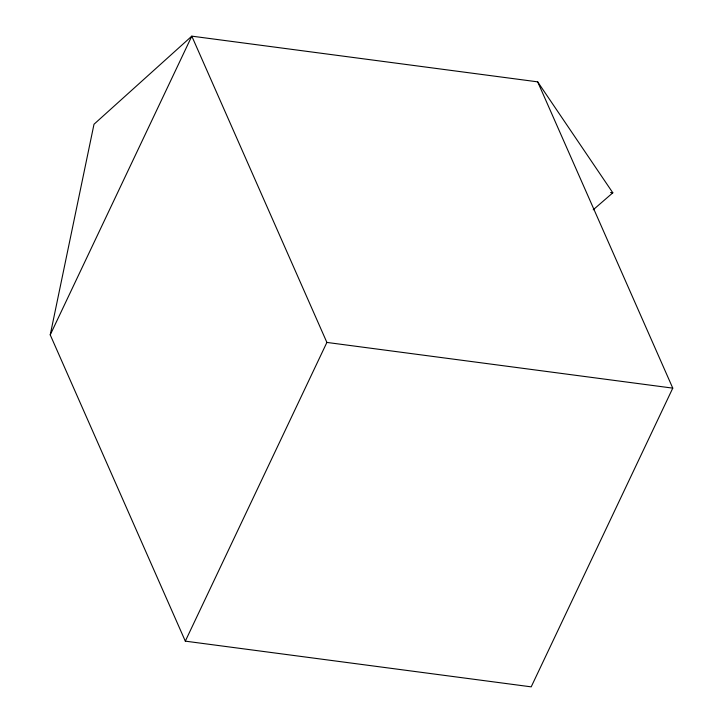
<?xml version="1.0" encoding="UTF-8"?>
<svg xmlns="http://www.w3.org/2000/svg" width="723" height="723" viewBox="0 0 723 723"><rect width="100%" height="100%" fill="white"/><g stroke="black" fill="none" stroke-linecap="round" stroke-linejoin="round"><path stroke-width="1.08" d="M537.686 81.853L672.77 388.134L531.197 686.85L185.314 641.147L50.23 334.866L93.999 124.248L191.803 36.15L537.686 81.853L612.824 192.806L593.203 209.806M50.23 334.866L191.803 36.15L326.886 342.431L185.314 641.147M610.592 192.508L612.824 192.806M326.886 342.431L672.77 388.134"/></g></svg>
